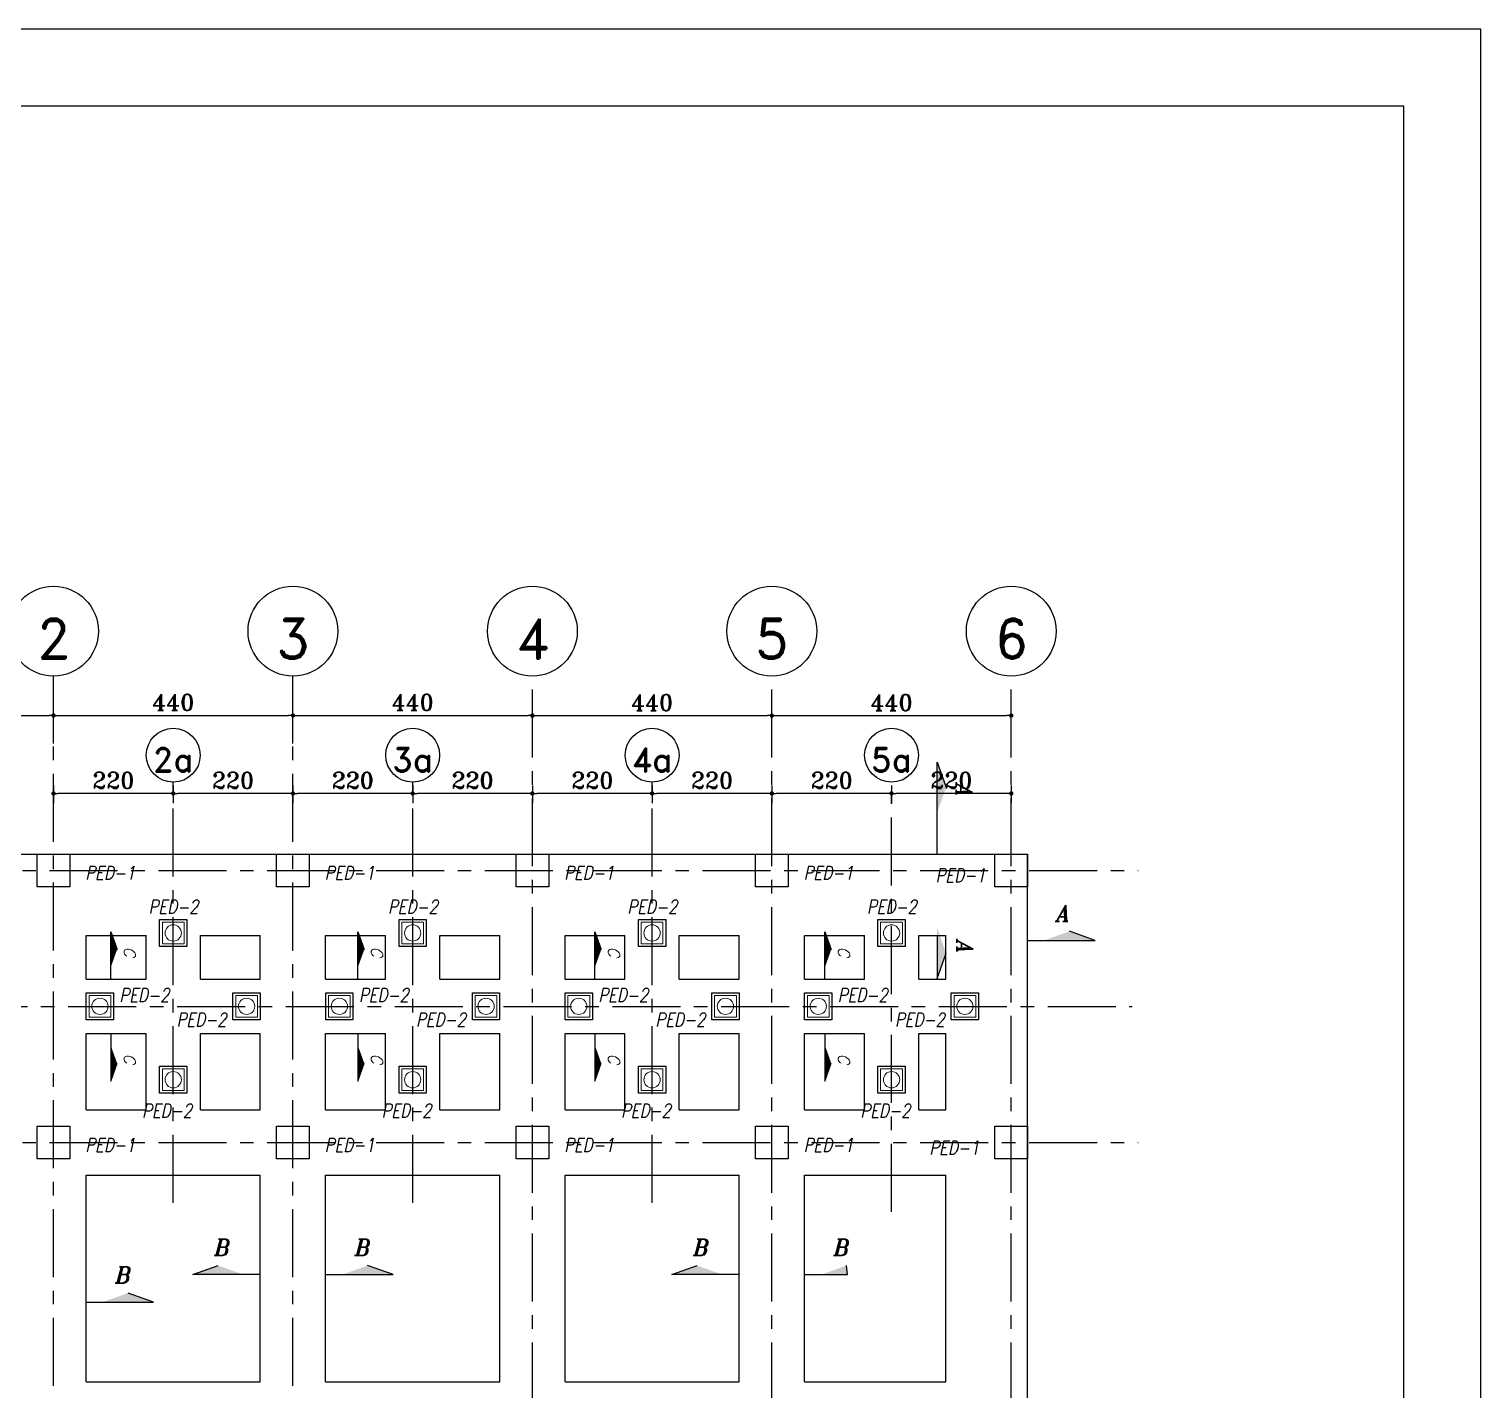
# Model space of a CAD drawing. Header units: inches. Extents: x 460503 to 460688, y 47570 to 48852.
# Drawn here: x 460563.46 to 460590.15, y 48755.2 to 48780.21 of the extents above; entities that cross this region are included whole.
import ezdxf
from ezdxf.enums import TextEntityAlignment as Align

# ---------------------------------------------------------------- set-up
doc = ezdxf.new("R2010")
doc.units = ezdxf.units.IN
doc.header["$MEASUREMENT"] = 0
for name, pattern in [('CENTER', [2, 1.25, -0.25, 0.25, -0.25]), ('DASHDOTX2', [2, 1, -0.5, 0, -0.5]), ('HIDDEN', [0.375, 0.25, -0.125])]:
    doc.linetypes.add(name, pattern=pattern)
doc.layers.add('0 - CIVIL', color=8, linetype='Continuous', lineweight=0)
for name, color, linetype in [('1', 1, 'Continuous'), ('3', 3, 'HIDDEN'), ('3G', 3, 'Continuous'), ('4C', 4, 'Continuous'), ('Ax', 1, 'DASHDOTX2'), ('AXE', 1, 'CENTER'), ('DIM', 8, 'Continuous'), ('lateral brace', 5, 'Continuous'), ('Layer4', 118, 'Continuous'), ('PY', 4, 'Continuous'), ('wall', 4, 'Continuous')]:
    doc.layers.add(name, color=color, linetype=linetype)
doc.styles.add('ITALICT', font='italict')
doc.styles.add('ROMAND', font='ROMAND.shx')
doc.styles.add('ROMANT', font='romant')
doc.dimstyles.new('1-100', dxfattribs={"dimtxt": 0.3, "dimasz": 0.08, "dimexe": 0.18, "dimexo": 0.0625, "dimgap": 0.09, "dimtad": 1, "dimdec": 0, "dimlfac": 100, "dimdsep": 46, "dimtxsty": 'ROMANT', "dimblk": 'DOT', "dimcen": 0.09, "dimclrd": 1, "dimclre": 1, "dimclrt": 3, "dimadec": 0, "dimazin": 0, "dimtfac": 1, "dimtdec": 0, "dimtix": 1, "dimtofl": 0, "dimtmove": 2, "dimatfit": 3, "dimldrblk": 'DOT', "dimfxl": 1, "dimtolj": 1, "dimarcsym": 0})

# ---------------------------------------------------------------- blocks, each defined once
blk = doc.blocks.new('DOT')
at = {"layer": 'DIM', "color": 0, "linetype": 'ByBlock'}
blk.add_line((-0.5, 0), (-1, 0), dxfattribs=at)
at = {"layer": 'DIM', "color": 0, "linetype": 'ByBlock', "const_width": 0.5}
blk.add_lwpolyline([(-0.25, 0, 1), (0.25, 0, 1)], format="xyb", close=True, dxfattribs=at)
blk = doc.blocks.new('*D18')
at = {"layer": 'Defpoints', "color": 0, "transparency": 16777216}
for p in [(460563.914, 48767.598), (460559.514, 48767.021), (460563.914, 48767.021)]:
    blk.add_point(p, dxfattribs=at)
at = {"layer": 'wall', "color": 1, "lineweight": -2, "transparency": 16777216}
for p, q in [((460559.514, 48767.084), (460559.514, 48767.778)), ((460563.914, 48767.084), (460563.914, 48767.778)), ((460559.594, 48767.598), (460563.834, 48767.598))]:
    blk.add_line(p, q, dxfattribs=at)
at = {"layer": 'wall', "color": 1, "lineweight": -2, "transparency": 16777216, "xscale": 0.08, "yscale": 0.08, "zscale": 0.08, "rotation": 180}
blk.add_blockref('DOT', (460559.514, 48767.598), dxfattribs=at)
at = {"layer": 'wall', "color": 1, "lineweight": -2, "transparency": 16777216, "xscale": 0.08, "yscale": 0.08, "zscale": 0.08}
blk.add_blockref('DOT', (460563.914, 48767.598), dxfattribs=at)
at = {"layer": 'wall', "color": 3, "transparency": 16777216, "insert": (460561.714, 48767.838), "char_height": 0.3, "attachment_point": 5, "style": 'ROMANT'}
blk.add_mtext('\\A1;440', dxfattribs=at)
blk = doc.blocks.new('_Dot')
at = {"layer": 'DIM', "color": 0, "lineweight": -2}
blk.add_line((-0.5, 0), (-1, 0), dxfattribs=at)
at = {"layer": 'DIM', "color": 0, "const_width": 0.5}
blk.add_lwpolyline([(-0.25, 0, 1), (0.25, 0, 1)], format="xyb", close=True, dxfattribs=at)
blk = doc.blocks.new('*D19')
at = {"layer": 'Defpoints', "color": 0, "transparency": 16777216}
for p in [(460568.314, 48767.598), (460563.914, 48767.021), (460568.314, 48767.021)]:
    blk.add_point(p, dxfattribs=at)
at = {"layer": 'wall', "color": 1, "lineweight": -2, "transparency": 16777216}
for p, q in [((460563.914, 48767.084), (460563.914, 48767.778)), ((460568.314, 48767.084), (460568.314, 48767.778)), ((460563.994, 48767.598), (460568.234, 48767.598))]:
    blk.add_line(p, q, dxfattribs=at)
at = {"layer": 'wall', "color": 1, "lineweight": -2, "transparency": 16777216, "xscale": 0.08, "yscale": 0.08, "zscale": 0.08, "rotation": 180}
blk.add_blockref('DOT', (460563.914, 48767.598), dxfattribs=at)
at = {"layer": 'wall', "color": 1, "lineweight": -2, "transparency": 16777216, "xscale": 0.08, "yscale": 0.08, "zscale": 0.08}
blk.add_blockref('DOT', (460568.314, 48767.598), dxfattribs=at)
at = {"layer": 'wall', "color": 3, "transparency": 16777216, "insert": (460566.114, 48767.838), "char_height": 0.3, "attachment_point": 5, "style": 'ROMANT'}
blk.add_mtext('\\A1;440', dxfattribs=at)
blk = doc.blocks.new('*D20')
at = {"layer": 'Defpoints', "color": 0, "transparency": 16777216}
for p in [(460572.714, 48767.598), (460568.314, 48767.021), (460572.714, 48767.021)]:
    blk.add_point(p, dxfattribs=at)
at = {"layer": 'wall', "color": 1, "lineweight": -2, "transparency": 16777216}
for p, q in [((460568.314, 48767.084), (460568.314, 48767.778)), ((460572.714, 48767.084), (460572.714, 48767.778)), ((460568.394, 48767.598), (460572.634, 48767.598))]:
    blk.add_line(p, q, dxfattribs=at)
at = {"layer": 'wall', "color": 1, "lineweight": -2, "transparency": 16777216, "xscale": 0.08, "yscale": 0.08, "zscale": 0.08, "rotation": 180}
blk.add_blockref('DOT', (460568.314, 48767.598), dxfattribs=at)
at = {"layer": 'wall', "color": 1, "lineweight": -2, "transparency": 16777216, "xscale": 0.08, "yscale": 0.08, "zscale": 0.08}
blk.add_blockref('DOT', (460572.714, 48767.598), dxfattribs=at)
at = {"layer": 'wall', "color": 3, "transparency": 16777216, "insert": (460570.514, 48767.838), "char_height": 0.3, "attachment_point": 5, "style": 'ROMANT'}
blk.add_mtext('\\A1;440', dxfattribs=at)
blk = doc.blocks.new('*D21')
at = {"layer": 'Defpoints', "color": 0, "transparency": 16777216}
for p in [(460577.114, 48767.596), (460572.714, 48767.021), (460577.114, 48767.021)]:
    blk.add_point(p, dxfattribs=at)
at = {"layer": 'wall', "color": 1, "lineweight": -2, "transparency": 16777216}
for p, q in [((460572.714, 48767.084), (460572.714, 48767.776)), ((460577.114, 48767.084), (460577.114, 48767.776)), ((460572.794, 48767.596), (460577.034, 48767.596))]:
    blk.add_line(p, q, dxfattribs=at)
at = {"layer": 'wall', "color": 1, "lineweight": -2, "transparency": 16777216, "xscale": 0.08, "yscale": 0.08, "zscale": 0.08, "rotation": 180}
blk.add_blockref('DOT', (460572.714, 48767.596), dxfattribs=at)
at = {"layer": 'wall', "color": 1, "lineweight": -2, "transparency": 16777216, "xscale": 0.08, "yscale": 0.08, "zscale": 0.08}
blk.add_blockref('DOT', (460577.114, 48767.596), dxfattribs=at)
at = {"layer": 'wall', "color": 3, "transparency": 16777216, "insert": (460574.914, 48767.836), "char_height": 0.3, "attachment_point": 5, "style": 'ROMANT'}
blk.add_mtext('\\A1;440', dxfattribs=at)
blk = doc.blocks.new('*D17')
at = {"layer": 'Defpoints', "color": 0, "transparency": 16777216}
for p in [(460581.514, 48767.596), (460577.114, 48767.021), (460581.514, 48767.021)]:
    blk.add_point(p, dxfattribs=at)
at = {"layer": 'wall', "color": 1, "lineweight": -2, "transparency": 16777216}
for p, q in [((460577.114, 48767.084), (460577.114, 48767.776)), ((460581.514, 48767.084), (460581.514, 48767.776)), ((460577.194, 48767.596), (460581.434, 48767.596))]:
    blk.add_line(p, q, dxfattribs=at)
at = {"layer": 'wall', "color": 1, "lineweight": -2, "transparency": 16777216, "xscale": 0.08, "yscale": 0.08, "zscale": 0.08, "rotation": 180}
blk.add_blockref('DOT', (460577.114, 48767.596), dxfattribs=at)
at = {"layer": 'wall', "color": 1, "lineweight": -2, "transparency": 16777216, "xscale": 0.08, "yscale": 0.08, "zscale": 0.08}
blk.add_blockref('DOT', (460581.514, 48767.596), dxfattribs=at)
at = {"layer": 'wall', "color": 3, "transparency": 16777216, "insert": (460579.314, 48767.836), "char_height": 0.3, "attachment_point": 5, "style": 'ROMANT'}
blk.add_mtext('\\A1;440', dxfattribs=at)
blk = doc.blocks.new('*U22')
at = {"layer": '0 - CIVIL'}
blk.add_lwpolyline([(-0.2, 0.2), (0.2, 0.2), (0.2, -0.2), (-0.2, -0.2)], close=True, dxfattribs=at)
blk.add_circle((0, 0), 0.15, dxfattribs=at)
blk = doc.blocks.new('*U23')
at = {"layer": '3G', "color": 0, "linetype": 'ByBlock', "lineweight": -2}
for p, rotation in [((3105.673, 439.516), 270.0000000000001), ((3107.021, 438.168), 180), ((3105.673, 436.82), 90.00000000000001)]:
    blk.add_blockref('*U22', p, dxfattribs=dict(at, rotation=rotation))
blk.add_blockref('*U22', (3104.326, 438.168), dxfattribs=at)
blk = doc.blocks.new('*U24')
at = {"layer": '0 - CIVIL'}
blk.add_lwpolyline([(-0.2, 0.2), (0.2, 0.2), (0.2, -0.2), (-0.2, -0.2)], close=True, dxfattribs=at)
blk.add_circle((0, 0), 0.15, dxfattribs=at)
blk = doc.blocks.new('*U25')
at = {"layer": '3G', "color": 0, "linetype": 'ByBlock', "lineweight": -2}
for p, rotation in [((3105.673, 439.516), 270.0000000000001), ((3107.021, 438.168), 180), ((3105.673, 436.82), 90.00000000000001)]:
    blk.add_blockref('*U24', p, dxfattribs=dict(at, rotation=rotation))
blk.add_blockref('*U24', (3104.326, 438.168), dxfattribs=at)
blk = doc.blocks.new('*U26')
at = {"layer": '0 - CIVIL'}
blk.add_lwpolyline([(-0.2, 0.2), (0.2, 0.2), (0.2, -0.2), (-0.2, -0.2)], close=True, dxfattribs=at)
blk.add_circle((0, 0), 0.15, dxfattribs=at)
blk = doc.blocks.new('*U27')
at = {"layer": '3G', "color": 0, "linetype": 'ByBlock', "lineweight": -2}
for p, rotation in [((3105.673, 439.516), 270.0000000000001), ((3107.021, 438.168), 180), ((3105.673, 436.82), 90.00000000000001)]:
    blk.add_blockref('*U26', p, dxfattribs=dict(at, rotation=rotation))
blk.add_blockref('*U26', (3104.326, 438.168), dxfattribs=at)
blk = doc.blocks.new('*U28')
at = {"layer": '0 - CIVIL'}
blk.add_lwpolyline([(-0.2, 0.2), (0.2, 0.2), (0.2, -0.2), (-0.2, -0.2)], close=True, dxfattribs=at)
blk.add_circle((0, 0), 0.15, dxfattribs=at)
blk = doc.blocks.new('*U29')
at = {"layer": '3G', "color": 0, "linetype": 'ByBlock', "lineweight": -2}
for p, rotation in [((3105.673, 439.516), 270.0000000000001), ((3107.021, 438.168), 180), ((3105.673, 436.82), 90.00000000000001)]:
    blk.add_blockref('*U28', p, dxfattribs=dict(at, rotation=rotation))
blk.add_blockref('*U28', (3104.326, 438.168), dxfattribs=at)
blk = doc.blocks.new('*D721')
at = {"layer": 'Defpoints', "color": 0, "transparency": 16777216}
for p in [(460563.914, 48766.372), (460563.914, 48766.165), (460566.114, 48766.372)]:
    blk.add_point(p, dxfattribs=at)
at = {"layer": 'wall', "color": 1, "lineweight": -2, "transparency": 16777216}
for p, q in [((460563.914, 48766.31), (460563.914, 48765.985)), ((460566.034, 48766.165), (460563.994, 48766.165)), ((460566.114, 48766.31), (460566.114, 48765.985))]:
    blk.add_line(p, q, dxfattribs=at)
at = {"layer": 'wall', "color": 1, "lineweight": -2, "transparency": 16777216, "xscale": 0.08, "yscale": 0.08, "zscale": 0.08, "rotation": 180}
blk.add_blockref('DOT', (460563.914, 48766.165), dxfattribs=at)
at = {"layer": 'wall', "color": 1, "lineweight": -2, "transparency": 16777216, "xscale": 0.08, "yscale": 0.08, "zscale": 0.08}
blk.add_blockref('DOT', (460566.114, 48766.165), dxfattribs=at)
at = {"layer": 'wall', "color": 3, "transparency": 16777216, "insert": (460565.014, 48766.405), "char_height": 0.3, "attachment_point": 5, "style": 'ROMANT'}
blk.add_mtext('\\A1;220', dxfattribs=at)
blk = doc.blocks.new('*D714')
at = {"layer": 'Defpoints', "color": 0, "transparency": 16777216}
for p in [(460566.114, 48766.372), (460566.114, 48766.165), (460568.314, 48766.372)]:
    blk.add_point(p, dxfattribs=at)
at = {"layer": 'wall', "color": 1, "lineweight": -2, "transparency": 16777216}
for p, q in [((460566.114, 48766.31), (460566.114, 48765.985)), ((460568.234, 48766.165), (460566.194, 48766.165)), ((460568.314, 48766.31), (460568.314, 48765.985))]:
    blk.add_line(p, q, dxfattribs=at)
at = {"layer": 'wall', "color": 1, "lineweight": -2, "transparency": 16777216, "xscale": 0.08, "yscale": 0.08, "zscale": 0.08, "rotation": 180}
blk.add_blockref('DOT', (460566.114, 48766.165), dxfattribs=at)
at = {"layer": 'wall', "color": 1, "lineweight": -2, "transparency": 16777216, "xscale": 0.08, "yscale": 0.08, "zscale": 0.08}
blk.add_blockref('DOT', (460568.314, 48766.165), dxfattribs=at)
at = {"layer": 'wall', "color": 3, "transparency": 16777216, "insert": (460567.214, 48766.405), "char_height": 0.3, "attachment_point": 5, "style": 'ROMANT'}
blk.add_mtext('\\A1;220', dxfattribs=at)
blk = doc.blocks.new('*D715')
at = {"layer": 'Defpoints', "color": 0, "transparency": 16777216}
for p in [(460568.314, 48766.372), (460568.314, 48766.165), (460570.514, 48766.372)]:
    blk.add_point(p, dxfattribs=at)
at = {"layer": 'wall', "color": 1, "lineweight": -2, "transparency": 16777216}
for p, q in [((460568.314, 48766.31), (460568.314, 48765.985)), ((460570.434, 48766.165), (460568.394, 48766.165)), ((460570.514, 48766.31), (460570.514, 48765.985))]:
    blk.add_line(p, q, dxfattribs=at)
at = {"layer": 'wall', "color": 1, "lineweight": -2, "transparency": 16777216, "xscale": 0.08, "yscale": 0.08, "zscale": 0.08, "rotation": 180}
blk.add_blockref('DOT', (460568.314, 48766.165), dxfattribs=at)
at = {"layer": 'wall', "color": 1, "lineweight": -2, "transparency": 16777216, "xscale": 0.08, "yscale": 0.08, "zscale": 0.08}
blk.add_blockref('DOT', (460570.514, 48766.165), dxfattribs=at)
at = {"layer": 'wall', "color": 3, "transparency": 16777216, "insert": (460569.414, 48766.405), "char_height": 0.3, "attachment_point": 5, "style": 'ROMANT'}
blk.add_mtext('\\A1;220', dxfattribs=at)
blk = doc.blocks.new('*D716')
at = {"layer": 'Defpoints', "color": 0, "transparency": 16777216}
for p in [(460570.514, 48766.372), (460570.514, 48766.165), (460572.714, 48766.372)]:
    blk.add_point(p, dxfattribs=at)
at = {"layer": 'wall', "color": 1, "lineweight": -2, "transparency": 16777216}
for p, q in [((460570.514, 48766.31), (460570.514, 48765.985)), ((460572.634, 48766.165), (460570.594, 48766.165)), ((460572.714, 48766.31), (460572.714, 48765.985))]:
    blk.add_line(p, q, dxfattribs=at)
at = {"layer": 'wall', "color": 1, "lineweight": -2, "transparency": 16777216, "xscale": 0.08, "yscale": 0.08, "zscale": 0.08, "rotation": 180}
blk.add_blockref('DOT', (460570.514, 48766.165), dxfattribs=at)
at = {"layer": 'wall', "color": 1, "lineweight": -2, "transparency": 16777216, "xscale": 0.08, "yscale": 0.08, "zscale": 0.08}
blk.add_blockref('DOT', (460572.714, 48766.165), dxfattribs=at)
at = {"layer": 'wall', "color": 3, "transparency": 16777216, "insert": (460571.614, 48766.405), "char_height": 0.3, "attachment_point": 5, "style": 'ROMANT'}
blk.add_mtext('\\A1;220', dxfattribs=at)
blk = doc.blocks.new('*D717')
at = {"layer": 'Defpoints', "color": 0, "transparency": 16777216}
for p in [(460572.714, 48766.372), (460572.714, 48766.165), (460574.914, 48766.372)]:
    blk.add_point(p, dxfattribs=at)
at = {"layer": 'wall', "color": 1, "lineweight": -2, "transparency": 16777216}
for p, q in [((460572.714, 48766.31), (460572.714, 48765.985)), ((460574.834, 48766.165), (460572.794, 48766.165)), ((460574.914, 48766.31), (460574.914, 48765.985))]:
    blk.add_line(p, q, dxfattribs=at)
at = {"layer": 'wall', "color": 1, "lineweight": -2, "transparency": 16777216, "xscale": 0.08, "yscale": 0.08, "zscale": 0.08, "rotation": 180}
blk.add_blockref('DOT', (460572.714, 48766.165), dxfattribs=at)
at = {"layer": 'wall', "color": 1, "lineweight": -2, "transparency": 16777216, "xscale": 0.08, "yscale": 0.08, "zscale": 0.08}
blk.add_blockref('DOT', (460574.914, 48766.165), dxfattribs=at)
at = {"layer": 'wall', "color": 3, "transparency": 16777216, "insert": (460573.814, 48766.405), "char_height": 0.3, "attachment_point": 5, "style": 'ROMANT'}
blk.add_mtext('\\A1;220', dxfattribs=at)
blk = doc.blocks.new('*D718')
at = {"layer": 'Defpoints', "color": 0, "transparency": 16777216}
for p in [(460574.914, 48766.372), (460574.914, 48766.165), (460577.114, 48766.372)]:
    blk.add_point(p, dxfattribs=at)
at = {"layer": 'wall', "color": 1, "lineweight": -2, "transparency": 16777216}
for p, q in [((460574.914, 48766.31), (460574.914, 48765.985)), ((460577.034, 48766.165), (460574.994, 48766.165)), ((460577.114, 48766.31), (460577.114, 48765.985))]:
    blk.add_line(p, q, dxfattribs=at)
at = {"layer": 'wall', "color": 1, "lineweight": -2, "transparency": 16777216, "xscale": 0.08, "yscale": 0.08, "zscale": 0.08, "rotation": 180}
blk.add_blockref('DOT', (460574.914, 48766.165), dxfattribs=at)
at = {"layer": 'wall', "color": 1, "lineweight": -2, "transparency": 16777216, "xscale": 0.08, "yscale": 0.08, "zscale": 0.08}
blk.add_blockref('DOT', (460577.114, 48766.165), dxfattribs=at)
at = {"layer": 'wall', "color": 3, "transparency": 16777216, "insert": (460576.014, 48766.405), "char_height": 0.3, "attachment_point": 5, "style": 'ROMANT'}
blk.add_mtext('\\A1;220', dxfattribs=at)
blk = doc.blocks.new('*D719')
at = {"layer": 'Defpoints', "color": 0, "transparency": 16777216}
for p in [(460577.114, 48766.372), (460577.114, 48766.165), (460579.314, 48766.372)]:
    blk.add_point(p, dxfattribs=at)
at = {"layer": 'wall', "color": 1, "lineweight": -2, "transparency": 16777216}
for p, q in [((460577.114, 48766.31), (460577.114, 48765.985)), ((460579.234, 48766.165), (460577.194, 48766.165)), ((460579.314, 48766.31), (460579.314, 48765.985))]:
    blk.add_line(p, q, dxfattribs=at)
at = {"layer": 'wall', "color": 1, "lineweight": -2, "transparency": 16777216, "xscale": 0.08, "yscale": 0.08, "zscale": 0.08, "rotation": 180}
blk.add_blockref('DOT', (460577.114, 48766.165), dxfattribs=at)
at = {"layer": 'wall', "color": 1, "lineweight": -2, "transparency": 16777216, "xscale": 0.08, "yscale": 0.08, "zscale": 0.08}
blk.add_blockref('DOT', (460579.314, 48766.165), dxfattribs=at)
at = {"layer": 'wall', "color": 3, "transparency": 16777216, "insert": (460578.214, 48766.405), "char_height": 0.3, "attachment_point": 5, "style": 'ROMANT'}
blk.add_mtext('\\A1;220', dxfattribs=at)
blk = doc.blocks.new('*D720')
at = {"layer": 'Defpoints', "color": 0, "transparency": 16777216}
for p in [(460579.314, 48766.372), (460579.314, 48766.165), (460581.514, 48766.372)]:
    blk.add_point(p, dxfattribs=at)
at = {"layer": 'wall', "color": 1, "lineweight": -2, "transparency": 16777216}
for p, q in [((460579.314, 48766.31), (460579.314, 48765.985)), ((460581.434, 48766.165), (460579.394, 48766.165)), ((460581.514, 48766.31), (460581.514, 48765.985))]:
    blk.add_line(p, q, dxfattribs=at)
at = {"layer": 'wall', "color": 1, "lineweight": -2, "transparency": 16777216, "xscale": 0.08, "yscale": 0.08, "zscale": 0.08, "rotation": 180}
blk.add_blockref('DOT', (460579.314, 48766.165), dxfattribs=at)
at = {"layer": 'wall', "color": 1, "lineweight": -2, "transparency": 16777216, "xscale": 0.08, "yscale": 0.08, "zscale": 0.08}
blk.add_blockref('DOT', (460581.514, 48766.165), dxfattribs=at)
at = {"layer": 'wall', "color": 3, "transparency": 16777216, "insert": (460580.414, 48766.405), "char_height": 0.3, "attachment_point": 5, "style": 'ROMANT'}
blk.add_mtext('\\A1;220', dxfattribs=at)

msp = doc.modelspace()

# ---------------------------------------------------------------- linework, layer by layer
at = {"layer": '1'}
msp.add_lwpolyline([(460507.46120186, 48722.16611785), (460588.72955203, 48722.16611785), (460588.72955203, 48778.79911448), (460507.46120186, 48778.79911448)], close=True, dxfattribs=at)
at = {"layer": '3G'}
for p, q in [((460580.15074402, 48766.74074721), (460580.31665842, 48766.27451908)), ((460580.15074402, 48765.05185649), (460580.15074402, 48766.74074721)), ((460580.15074402, 48766.74074721), (460580.31665842, 48766.27451908)), ((460580.15074402, 48765.05185649), (460580.15074402, 48766.74074721)), ((460563.61427036, 48765.05185649), (460564.21427036, 48765.05185649)), ((460563.61427036, 48764.45185649), (460563.61427036, 48765.05185649)), ((460564.21427036, 48765.05185649), (460564.21427036, 48764.45185649)), ((460568.01427034, 48765.05185649), (460568.61427034, 48765.05185649)), ((460568.01427034, 48764.45185649), (460568.01427034, 48765.05185649)), ((460568.61427034, 48765.05185649), (460568.61427034, 48764.45185649)), ((460572.41427036, 48765.05185649), (460573.01427036, 48765.05185649)), ((460572.41427036, 48764.45185649), (460572.41427036, 48765.05185649)), ((460573.01427036, 48765.05185649), (460573.01427036, 48764.45185649)), ((460576.81427035, 48765.05185649), (460577.41427035, 48765.05185649)), ((460576.81427035, 48764.45185649), (460576.81427035, 48765.05185649)), ((460577.41427035, 48765.05185649), (460577.41427035, 48764.45185649)), ((460581.21427036, 48764.45185649), (460581.21427035, 48765.05185649)), ((460581.21427036, 48765.05185649), (460581.81427035, 48765.05185649)), ((460581.81427035, 48765.05185649), (460581.81427035, 48764.45185649)), ((460564.21427036, 48764.45185649), (460563.61427036, 48764.45185649)), ((460568.61427034, 48764.45185649), (460568.01427034, 48764.45185649)), ((460573.01427036, 48764.45185649), (460572.41427036, 48764.45185649)), ((460577.41427035, 48764.45185649), (460576.81427035, 48764.45185649)), ((460581.81427035, 48764.45185649), (460581.21427036, 48764.45185649)), ((460565.86427034, 48763.85027501), (460566.36427034, 48763.85027501)), ((460565.86427034, 48763.35027501), (460565.86427034, 48763.85027501)), ((460566.36427034, 48763.85027501), (460566.36427034, 48763.35027501)), ((460570.26427035, 48763.85027501), (460570.76427035, 48763.85027501)), ((460570.26427035, 48763.35027501), (460570.26427035, 48763.85027501)), ((460570.76427035, 48763.85027501), (460570.76427035, 48763.35027501)), ((460574.66427035, 48763.85027501), (460575.16427035, 48763.85027501)), ((460574.66427035, 48763.35027501), (460574.66427035, 48763.85027501)), ((460575.16427035, 48763.85027501), (460575.16427035, 48763.35027501)), ((460579.06427035, 48763.85027501), (460579.56427035, 48763.85027501)), ((460579.06427035, 48763.35027501), (460579.06427035, 48763.85027501)), ((460579.56427035, 48763.85027501), (460579.56427035, 48763.35027501)), ((460564.96669586, 48763.62417495), (460565.08283594, 48763.29781526)), ((460564.96669586, 48762.75695144), (460564.96669586, 48763.62417495)), ((460564.96669586, 48763.62417495), (460565.08283594, 48763.29781526)), ((460564.96669586, 48762.75695144), (460564.96669586, 48763.62417495)), ((460569.50860545, 48763.62417495), (460569.62474553, 48763.29781526)), ((460569.50860545, 48762.75695144), (460569.50860545, 48763.62417495)), ((460569.50860545, 48763.62417495), (460569.62474553, 48763.29781526)), ((460569.50860545, 48762.75695144), (460569.50860545, 48763.62417495)), ((460573.86377251, 48763.62417495), (460573.97991259, 48763.29781526)), ((460573.86377251, 48762.75695144), (460573.86377251, 48763.62417495)), ((460573.86377251, 48763.62417495), (460573.97991259, 48763.29781526)), ((460573.86377251, 48762.75695144), (460573.86377251, 48763.62417495)), ((460578.09079016, 48763.62417495), (460578.20693024, 48763.29781526)), ((460578.09079016, 48762.75695144), (460578.09079016, 48763.62417495)), ((460578.09079016, 48763.62417495), (460578.20693024, 48763.29781526)), ((460578.09079016, 48762.75695144), (460578.09079016, 48763.62417495)), ((460580.15074402, 48763.55185649), (460580.15074402, 48762.76296576)), ((460580.15074402, 48763.55185649), (460580.15074402, 48762.76296576)), ((460581.81427035, 48763.46537168), (460583.05316108, 48763.46537168)), ((460581.81427035, 48763.46537168), (460583.05316108, 48763.46537168)), ((460583.05316108, 48763.46537168), (460582.58693295, 48763.63128608)), ((460583.05316108, 48763.46537168), (460582.58693295, 48763.63128608)), ((460566.36427034, 48763.35027501), (460565.86427034, 48763.35027501)), ((460570.76427035, 48763.35027501), (460570.26427035, 48763.35027501)), ((460575.16427035, 48763.35027501), (460574.66427035, 48763.35027501)), ((460579.56427035, 48763.35027501), (460579.06427035, 48763.35027501)), ((460580.15074402, 48762.76296576), (460580.31665842, 48763.22919389)), ((460580.15074402, 48762.76296576), (460580.31665842, 48763.22919389)), ((460564.51669586, 48762.50270052), (460565.01669586, 48762.50270052)), ((460564.51669586, 48762.00270052), (460564.51669586, 48762.50270052)), ((460565.01669586, 48762.50270052), (460565.01669586, 48762.00270052)), ((460567.21184483, 48762.50270052), (460567.71184483, 48762.50270052)), ((460567.21184483, 48762.00270052), (460567.21184483, 48762.50270052)), ((460567.71184483, 48762.50270052), (460567.71184483, 48762.00270052)), ((460568.91669587, 48762.50270052), (460569.41669587, 48762.50270052)), ((460568.91669587, 48762.00270052), (460568.91669587, 48762.50270052)), ((460569.41669587, 48762.50270052), (460569.41669587, 48762.00270052)), ((460571.61184484, 48762.50270052), (460572.11184484, 48762.50270052)), ((460571.61184484, 48762.00270052), (460571.61184484, 48762.50270052)), ((460572.11184484, 48762.50270052), (460572.11184484, 48762.00270052)), ((460573.31669587, 48762.50270052), (460573.81669587, 48762.50270052)), ((460573.31669587, 48762.00270052), (460573.31669587, 48762.50270052)), ((460573.81669587, 48762.50270052), (460573.81669587, 48762.00270052)), ((460576.01184484, 48762.50270052), (460576.51184484, 48762.50270052)), ((460576.01184484, 48762.00270052), (460576.01184484, 48762.50270052)), ((460576.51184484, 48762.50270052), (460576.51184484, 48762.00270052)), ((460577.71669587, 48762.50270052), (460578.21669587, 48762.50270052)), ((460577.71669587, 48762.00270052), (460577.71669587, 48762.50270052)), ((460578.21669587, 48762.50270052), (460578.21669587, 48762.00270052)), ((460580.41184484, 48762.50270052), (460580.91184484, 48762.50270052)), ((460580.41184484, 48762.00270052), (460580.41184484, 48762.50270052)), ((460580.91184484, 48762.50270052), (460580.91184484, 48762.00270052)), ((460565.01669586, 48762.00270052), (460564.51669586, 48762.00270052)), ((460567.71184483, 48762.00270052), (460567.21184483, 48762.00270052)), ((460569.41669587, 48762.00270052), (460568.91669587, 48762.00270052)), ((460572.11184484, 48762.00270052), (460571.61184484, 48762.00270052)), ((460573.81669587, 48762.00270052), (460573.31669587, 48762.00270052)), ((460576.51184484, 48762.00270052), (460576.01184484, 48762.00270052)), ((460578.21669587, 48762.00270052), (460577.71669587, 48762.00270052)), ((460580.91184484, 48762.00270052), (460580.41184484, 48762.00270052)), ((460564.96669586, 48761.74676153), (460564.96669586, 48760.87953803)), ((460564.96669586, 48761.74676153), (460564.96669586, 48760.87953803)), ((460569.50860545, 48761.74676153), (460569.50860545, 48760.87953803)), ((460569.50860545, 48761.74676153), (460569.50860545, 48760.87953803)), ((460573.86377251, 48761.74676153), (460573.86377251, 48760.87953803)), ((460573.86377251, 48761.74676153), (460573.86377251, 48760.87953803)), ((460578.09079016, 48761.74676153), (460578.09079016, 48760.87953803)), ((460578.09079016, 48761.74676153), (460578.09079016, 48760.87953803)), ((460564.96669586, 48760.87953803), (460565.08283594, 48761.20589771)), ((460564.96669586, 48760.87953803), (460565.08283594, 48761.20589771)), ((460565.86427034, 48761.15512604), (460566.36427034, 48761.15512604)), ((460565.86427034, 48760.65512604), (460565.86427034, 48761.15512604)), ((460566.36427034, 48761.15512604), (460566.36427034, 48760.65512604)), ((460569.50860545, 48760.87953803), (460569.62474553, 48761.20589771)), ((460569.50860545, 48760.87953803), (460569.62474553, 48761.20589771)), ((460570.26427035, 48761.15512604), (460570.76427035, 48761.15512604)), ((460570.26427035, 48760.65512604), (460570.26427035, 48761.15512604)), ((460570.76427035, 48761.15512604), (460570.76427035, 48760.65512604)), ((460573.86377251, 48760.87953803), (460573.97991259, 48761.20589771)), ((460573.86377251, 48760.87953803), (460573.97991259, 48761.20589771)), ((460574.66427035, 48761.15512604), (460575.16427035, 48761.15512604)), ((460574.66427035, 48760.65512604), (460574.66427035, 48761.15512604)), ((460575.16427035, 48761.15512604), (460575.16427035, 48760.65512604)), ((460578.09079016, 48760.87953803), (460578.20693024, 48761.20589771)), ((460578.09079016, 48760.87953803), (460578.20693024, 48761.20589771)), ((460579.06427035, 48761.15512604), (460579.56427035, 48761.15512604)), ((460579.06427035, 48760.65512604), (460579.06427035, 48761.15512604)), ((460579.56427035, 48761.15512604), (460579.56427035, 48760.65512604)), ((460566.36427034, 48760.65512604), (460565.86427034, 48760.65512604)), ((460570.76427035, 48760.65512604), (460570.26427035, 48760.65512604)), ((460575.16427035, 48760.65512604), (460574.66427035, 48760.65512604)), ((460579.56427035, 48760.65512604), (460579.06427035, 48760.65512604)), ((460563.61427036, 48760.05185649), (460564.21427036, 48760.05185649)), ((460563.61427036, 48759.45185649), (460563.61427036, 48760.05185649)), ((460564.21427036, 48760.05185649), (460564.21427036, 48759.45185649)), ((460568.01427034, 48760.05185649), (460568.61427034, 48760.05185649)), ((460568.01427034, 48759.45185649), (460568.01427034, 48760.05185649)), ((460568.61427034, 48760.05185649), (460568.61427034, 48759.45185649)), ((460572.41427036, 48760.05185649), (460573.01427036, 48760.05185649)), ((460572.41427036, 48759.45185649), (460572.41427036, 48760.05185649)), ((460573.01427036, 48760.05185649), (460573.01427036, 48759.45185649)), ((460576.81427035, 48760.05185649), (460577.41427035, 48760.05185649)), ((460576.81427035, 48759.45185649), (460576.81427035, 48760.05185649)), ((460577.41427035, 48760.05185649), (460577.41427035, 48759.45185649)), ((460581.21427036, 48759.45185649), (460581.21427035, 48760.05185649)), ((460581.21427036, 48760.05185649), (460581.81427035, 48760.05185649)), ((460581.81427035, 48760.05185649), (460581.81427035, 48759.45185649)), ((460564.21427036, 48759.45185649), (460563.61427036, 48759.45185649)), ((460568.61427034, 48759.45185649), (460568.01427034, 48759.45185649)), ((460573.01427036, 48759.45185649), (460572.41427036, 48759.45185649)), ((460577.41427035, 48759.45185649), (460576.81427035, 48759.45185649)), ((460581.81427035, 48759.45185649), (460581.21427036, 48759.45185649)), ((460566.47537962, 48757.32128099), (460566.94160775, 48757.48719539)), ((460566.47537962, 48757.32128099), (460566.94160775, 48757.48719539)), ((460567.71427034, 48757.32128099), (460566.47537962, 48757.32128099)), ((460567.71427034, 48757.32128099), (460566.47537962, 48757.32128099)), ((460568.91427034, 48757.32128099), (460570.15316107, 48757.32128099)), ((460568.91427034, 48757.32128099), (460570.15316107, 48757.32128099)), ((460570.15316107, 48757.32128099), (460569.68693294, 48757.48719539)), ((460570.15316107, 48757.32128099), (460569.68693294, 48757.48719539)), ((460575.27537963, 48757.32128099), (460575.74160776, 48757.48719539)), ((460575.27537963, 48757.32128099), (460575.74160776, 48757.48719539)), ((460576.51427035, 48757.32128099), (460575.27537963, 48757.32128099)), ((460576.51427035, 48757.32128099), (460575.27537963, 48757.32128099)), ((460577.71427035, 48757.32128099), (460578.50316108, 48757.32128099)), ((460577.71427035, 48757.32128099), (460578.50316108, 48757.32128099)), ((460578.50316108, 48757.32128099), (460578.48693295, 48757.48719539)), ((460578.50316108, 48757.32128099), (460578.48693295, 48757.48719539)), ((460564.51427035, 48756.81738205), (460565.75316108, 48756.81738205)), ((460564.51427035, 48756.81738205), (460565.75316108, 48756.81738205)), ((460565.75316108, 48756.81738205), (460565.28693295, 48756.98329645)), ((460565.75316108, 48756.81738205), (460565.28693295, 48756.98329645))]:
    msp.add_line(p, q, dxfattribs=at)
for points in [[(460580.15074402, 48766.74074721), (460580.31665842, 48766.27451908), (460580.15074402, 48766.27451908)], [(460580.15074402, 48766.74074721), (460580.31665842, 48766.27451908), (460580.15074402, 48766.27451908)], [(460580.15074402, 48765.80829096), (460580.31665842, 48766.27451908), (460580.15074402, 48766.27451908)], [(460580.15074402, 48765.80829096), (460580.31665842, 48766.27451908), (460580.15074402, 48766.27451908)], [(460564.96669586, 48763.62417495), (460565.08283594, 48763.29781526), (460564.96669586, 48763.29781526)], [(460564.96669586, 48763.62417495), (460565.08283594, 48763.29781526), (460564.96669586, 48763.29781526)], [(460569.50860545, 48763.62417495), (460569.62474553, 48763.29781526), (460569.50860545, 48763.29781526)], [(460569.50860545, 48763.62417495), (460569.62474553, 48763.29781526), (460569.50860545, 48763.29781526)], [(460573.86377251, 48763.62417495), (460573.97991259, 48763.29781526), (460573.86377251, 48763.29781526)], [(460573.86377251, 48763.62417495), (460573.97991259, 48763.29781526), (460573.86377251, 48763.29781526)], [(460578.09079016, 48763.62417495), (460578.20693024, 48763.29781526), (460578.09079016, 48763.29781526)], [(460578.09079016, 48763.62417495), (460578.20693024, 48763.29781526), (460578.09079016, 48763.29781526)], [(460580.15074402, 48763.69542202), (460580.31665842, 48763.22919389), (460580.15074402, 48763.22919389)], [(460580.15074402, 48763.69542202), (460580.31665842, 48763.22919389), (460580.15074402, 48763.22919389)], [(460582.12070483, 48763.46537168), (460582.58693295, 48763.63128608), (460582.58693295, 48763.46537168)], [(460582.12070483, 48763.46537168), (460582.58693295, 48763.63128608), (460582.58693295, 48763.46537168)], [(460583.05316108, 48763.46537168), (460582.58693295, 48763.63128608), (460582.58693295, 48763.46537168)], [(460583.05316108, 48763.46537168), (460582.58693295, 48763.63128608), (460582.58693295, 48763.46537168)], [(460564.96669586, 48762.97145557), (460565.08283594, 48763.29781526), (460564.96669586, 48763.29781526)], [(460564.96669586, 48762.97145557), (460565.08283594, 48763.29781526), (460564.96669586, 48763.29781526)], [(460569.50860545, 48762.97145557), (460569.62474553, 48763.29781526), (460569.50860545, 48763.29781526)], [(460569.50860545, 48762.97145557), (460569.62474553, 48763.29781526), (460569.50860545, 48763.29781526)], [(460573.86377251, 48762.97145557), (460573.97991259, 48763.29781526), (460573.86377251, 48763.29781526)], [(460573.86377251, 48762.97145557), (460573.97991259, 48763.29781526), (460573.86377251, 48763.29781526)], [(460578.09079016, 48762.97145557), (460578.20693024, 48763.29781526), (460578.09079016, 48763.29781526)], [(460578.09079016, 48762.97145557), (460578.20693024, 48763.29781526), (460578.09079016, 48763.29781526)], [(460580.15074402, 48762.76296576), (460580.31665842, 48763.22919389), (460580.15074402, 48763.22919389)], [(460580.15074402, 48762.76296576), (460580.31665842, 48763.22919389), (460580.15074402, 48763.22919389)], [(460564.96669586, 48761.5322574), (460565.08283594, 48761.20589771), (460564.96669586, 48761.20589771)], [(460564.96669586, 48761.5322574), (460565.08283594, 48761.20589771), (460564.96669586, 48761.20589771)], [(460569.50860545, 48761.5322574), (460569.62474553, 48761.20589771), (460569.50860545, 48761.20589771)], [(460569.50860545, 48761.5322574), (460569.62474553, 48761.20589771), (460569.50860545, 48761.20589771)], [(460573.86377251, 48761.5322574), (460573.97991259, 48761.20589771), (460573.86377251, 48761.20589771)], [(460573.86377251, 48761.5322574), (460573.97991259, 48761.20589771), (460573.86377251, 48761.20589771)], [(460578.09079016, 48761.5322574), (460578.20693024, 48761.20589771), (460578.09079016, 48761.20589771)], [(460578.09079016, 48761.5322574), (460578.20693024, 48761.20589771), (460578.09079016, 48761.20589771)], [(460564.96669586, 48760.87953803), (460565.08283594, 48761.20589771), (460564.96669586, 48761.20589771)], [(460564.96669586, 48760.87953803), (460565.08283594, 48761.20589771), (460564.96669586, 48761.20589771)], [(460569.50860545, 48760.87953803), (460569.62474553, 48761.20589771), (460569.50860545, 48761.20589771)], [(460569.50860545, 48760.87953803), (460569.62474553, 48761.20589771), (460569.50860545, 48761.20589771)], [(460573.86377251, 48760.87953803), (460573.97991259, 48761.20589771), (460573.86377251, 48761.20589771)], [(460573.86377251, 48760.87953803), (460573.97991259, 48761.20589771), (460573.86377251, 48761.20589771)], [(460578.09079016, 48760.87953803), (460578.20693024, 48761.20589771), (460578.09079016, 48761.20589771)], [(460578.09079016, 48760.87953803), (460578.20693024, 48761.20589771), (460578.09079016, 48761.20589771)], [(460566.47537962, 48757.32128099), (460566.94160775, 48757.48719539), (460566.94160775, 48757.32128099)], [(460566.47537962, 48757.32128099), (460566.94160775, 48757.48719539), (460566.94160775, 48757.32128099)], [(460567.40783587, 48757.32128099), (460566.94160775, 48757.48719539), (460566.94160775, 48757.32128099)], [(460567.40783587, 48757.32128099), (460566.94160775, 48757.48719539), (460566.94160775, 48757.32128099)], [(460569.22070482, 48757.32128099), (460569.68693294, 48757.48719539), (460569.68693294, 48757.32128099)], [(460569.22070482, 48757.32128099), (460569.68693294, 48757.48719539), (460569.68693294, 48757.32128099)], [(460570.15316107, 48757.32128099), (460569.68693294, 48757.48719539), (460569.68693294, 48757.32128099)], [(460570.15316107, 48757.32128099), (460569.68693294, 48757.48719539), (460569.68693294, 48757.32128099)], [(460575.27537963, 48757.32128099), (460575.74160776, 48757.48719539), (460575.74160776, 48757.32128099)], [(460575.27537963, 48757.32128099), (460575.74160776, 48757.48719539), (460575.74160776, 48757.32128099)], [(460576.20783588, 48757.32128099), (460575.74160776, 48757.48719539), (460575.74160776, 48757.32128099)], [(460576.20783588, 48757.32128099), (460575.74160776, 48757.48719539), (460575.74160776, 48757.32128099)], [(460578.02070483, 48757.32128099), (460578.48693295, 48757.48719539), (460578.48693295, 48757.32128099)], [(460578.02070483, 48757.32128099), (460578.48693295, 48757.48719539), (460578.48693295, 48757.32128099)], [(460578.50316108, 48757.32128099), (460578.48693295, 48757.48719539), (460578.48693295, 48757.32128099)], [(460578.50316108, 48757.32128099), (460578.48693295, 48757.48719539), (460578.48693295, 48757.32128099)], [(460564.82070483, 48756.81738205), (460565.28693295, 48756.98329645), (460565.28693295, 48756.81738205)], [(460564.82070483, 48756.81738205), (460565.28693295, 48756.98329645), (460565.28693295, 48756.81738205)], [(460565.75316108, 48756.81738205), (460565.28693295, 48756.98329645), (460565.28693295, 48756.81738205)], [(460565.75316108, 48756.81738205), (460565.28693295, 48756.98329645), (460565.28693295, 48756.81738205)]]:
    msp.add_solid(points, dxfattribs=at)
at = {"layer": 'Ax', "linetype": 'Continuous', "ltscale": 0.5}
for centre, radius in [((460563.91421289, 48769.14842319), 0.825), ((460568.31421288, 48769.14812114), 0.825), ((460572.71421289, 48769.14842319), 0.825), ((460577.11421289, 48769.14842319), 0.825), ((460581.51421289, 48769.14842319), 0.825), ((460566.11423588, 48766.86843642), 0.495), ((460570.51423589, 48766.86843642), 0.495), ((460574.91423589, 48766.86843642), 0.495), ((460579.31423589, 48766.86843642), 0.495)]:
    msp.add_circle(centre, radius, dxfattribs=at)
at = {"layer": 'AXE'}
for p, q in [((460563.91427036, 48743.27606783), (460563.91427036, 48768.32157539)), ((460568.31427034, 48743.27576578), (460568.31427034, 48768.32127334)), ((460572.71427036, 48742.82606783), (460572.71427036, 48768.32157539)), ((460577.11427035, 48742.82606783), (460577.11427035, 48768.32157539)), ((460581.51427035, 48742.82606783), (460581.51427035, 48768.32157539)), ((460566.11427036, 48758.64041688), (460566.11427036, 48766.37232774)), ((460570.51427037, 48758.64041688), (460570.51427037, 48766.37232774)), ((460574.91427036, 48758.64041688), (460574.91427036, 48766.37232774)), ((460579.31427037, 48758.47633645), (460579.31427037, 48766.20824731)), ((460553.84177802, 48764.75185649), (460583.84530454, 48764.75185649)), ((460558.18352572, 48762.25185649), (460583.73853349, 48762.25185649)), ((460553.84174468, 48759.75185649), (460583.8452712, 48759.75185649))]:
    msp.add_line(p, q, dxfattribs=at)
at = {"layer": 'DIM'}
msp.add_lwpolyline([(460506.04537694, 48720.75029294), (460590.14537694, 48720.75029294), (460590.14537694, 48780.2149394), (460506.04537694, 48780.2149394)], close=True, dxfattribs=at)
at = {"layer": 'lateral brace'}
msp.add_lwpolyline([(460506.04537694, 48720.75029294), (460590.14537694, 48720.75029294), (460590.14537694, 48780.2149394), (460506.04537694, 48780.2149394)], close=True, dxfattribs=at)
at = {"layer": 'Layer4'}
msp.add_lwpolyline([(460590.14537694, 48780.2149394), (460506.04537694, 48780.2149394), (460506.04537694, 48720.75029294), (460590.14537694, 48720.75029294)], close=True, dxfattribs=at)
at = {"layer": 'PY'}
for p, q in [((460559.21427035, 48765.05185649), (460581.81427035, 48765.05185649)), ((460581.81427035, 48749.00185649), (460581.81427035, 48765.05185649)), ((460564.51427035, 48763.55185649), (460565.61427036, 48763.55185649)), ((460564.51427035, 48762.75185649), (460564.51427035, 48763.55185649)), ((460565.61427036, 48762.75185649), (460565.61427036, 48763.55185649)), ((460566.61427036, 48763.55185649), (460567.71427034, 48763.55185649)), ((460566.61427036, 48762.75185649), (460566.61427036, 48763.55185649)), ((460567.71427034, 48762.75185649), (460567.71427034, 48763.55185649)), ((460568.91427034, 48763.55185649), (460570.01427037, 48763.55185649)), ((460568.91427034, 48762.75185649), (460568.91427034, 48763.55185649)), ((460570.01427037, 48762.75185649), (460570.01427037, 48763.55185649)), ((460571.01427037, 48763.55185649), (460572.11427036, 48763.55185649)), ((460571.01427037, 48762.75185649), (460571.01427037, 48763.55185649)), ((460572.11427036, 48762.75185649), (460572.11427036, 48763.55185649)), ((460573.31427035, 48763.55185649), (460574.41427036, 48763.55185649)), ((460573.31427035, 48762.75185649), (460573.31427035, 48763.55185649)), ((460574.41427036, 48762.75185649), (460574.41427036, 48763.55185649)), ((460575.41427036, 48763.55185649), (460576.51427035, 48763.55185649)), ((460575.41427036, 48762.75185649), (460575.41427036, 48763.55185649)), ((460576.51427035, 48762.75185649), (460576.51427035, 48763.55185649)), ((460577.71427035, 48763.55185649), (460578.81427037, 48763.55185649)), ((460577.71427035, 48762.75185649), (460577.71427035, 48763.55185649)), ((460578.81427037, 48762.75185649), (460578.81427037, 48763.55185649)), ((460579.81427037, 48763.55185649), (460580.31427035, 48763.55185649)), ((460579.81427037, 48762.75185649), (460579.81427037, 48763.55185649)), ((460580.31427035, 48762.75185649), (460580.31427035, 48763.55185649)), ((460564.51427035, 48762.75185649), (460565.61427036, 48762.75185649)), ((460566.61427036, 48762.75185649), (460567.71427036, 48762.75185649)), ((460568.91427034, 48762.75185649), (460570.01427034, 48762.75185649)), ((460571.01427034, 48762.75185649), (460572.11427034, 48762.75185649)), ((460573.31427035, 48762.75185649), (460574.41427036, 48762.75185649)), ((460575.41427036, 48762.75185649), (460576.51427036, 48762.75185649)), ((460577.71427035, 48762.75185649), (460578.81427035, 48762.75185649)), ((460579.81427035, 48762.75185649), (460580.31427035, 48762.75185649)), ((460564.51427035, 48760.35185649), (460564.51427035, 48761.75185649)), ((460564.51427035, 48761.75185649), (460565.61427036, 48761.75185649)), ((460565.61427036, 48760.35185649), (460565.61427035, 48761.75185649)), ((460566.61427036, 48760.35185649), (460566.61427035, 48761.75185649)), ((460566.61427036, 48761.75185649), (460567.71427036, 48761.75185649)), ((460567.71427034, 48760.35185649), (460567.71427034, 48761.75185649)), ((460568.91427034, 48760.35185649), (460568.91427034, 48761.75185649)), ((460568.91427034, 48761.75185649), (460570.01427034, 48761.75185649)), ((460570.01427037, 48760.35185649), (460570.01427037, 48761.75185649)), ((460571.01427034, 48761.75185649), (460572.11427034, 48761.75185649)), ((460571.01427037, 48760.35185649), (460571.01427037, 48761.75185649)), ((460572.11427036, 48760.35185649), (460572.11427036, 48761.75185649)), ((460573.31427035, 48760.35185649), (460573.31427035, 48761.75185649)), ((460573.31427035, 48761.75185649), (460574.41427036, 48761.75185649)), ((460574.41427036, 48760.35185649), (460574.41427036, 48761.75185649)), ((460575.41427036, 48760.35185649), (460575.41427036, 48761.75185649)), ((460575.41427036, 48761.75185649), (460576.51427036, 48761.75185649)), ((460576.51427035, 48760.35185649), (460576.51427035, 48761.75185649)), ((460577.71427035, 48760.35185649), (460577.71427035, 48761.75185649)), ((460577.71427035, 48761.75185649), (460578.81427035, 48761.75185649)), ((460578.81427037, 48760.35185649), (460578.81427037, 48761.75185649)), ((460579.81427035, 48761.75185649), (460580.31427035, 48761.75185649)), ((460579.81427037, 48760.35185649), (460579.81427037, 48761.75185649)), ((460580.31427035, 48760.35185649), (460580.31427035, 48761.75185649)), ((460564.51427035, 48760.35185649), (460565.61427036, 48760.35185649)), ((460566.61427036, 48760.35185649), (460567.71427034, 48760.35185649)), ((460568.91427034, 48760.35185649), (460570.01427037, 48760.35185649)), ((460571.01427037, 48760.35185649), (460572.11427036, 48760.35185649)), ((460573.31427035, 48760.35185649), (460574.41427036, 48760.35185649)), ((460575.41427036, 48760.35185649), (460576.51427035, 48760.35185649)), ((460577.71427035, 48760.35185649), (460578.81427037, 48760.35185649)), ((460579.81427037, 48760.35185649), (460580.31427035, 48760.35185649)), ((460564.51427035, 48759.15185649), (460567.71427034, 48759.15185649)), ((460564.51427035, 48755.35185649), (460564.51427035, 48759.15185649)), ((460567.71427034, 48755.35185649), (460567.71427034, 48759.15185649)), ((460568.91427034, 48759.15185649), (460572.11427036, 48759.15185649)), ((460568.91427034, 48755.35185649), (460568.91427034, 48759.15185649)), ((460572.11427036, 48755.35185649), (460572.11427036, 48759.15185649)), ((460573.31427035, 48759.15185649), (460576.51427035, 48759.15185649)), ((460573.31427035, 48755.35185649), (460573.31427035, 48759.15185649)), ((460576.51427035, 48755.35185649), (460576.51427035, 48759.15185649)), ((460577.71427035, 48759.15185649), (460580.31427035, 48759.15185649)), ((460577.71427035, 48755.35185649), (460577.71427035, 48759.15185649)), ((460580.31427035, 48755.35185649), (460580.31427035, 48759.15185649)), ((460564.51427035, 48755.35185649), (460567.71427034, 48755.35185649)), ((460568.91427034, 48755.35185649), (460572.11427036, 48755.35185649)), ((460573.31427035, 48755.35185649), (460576.51427035, 48755.35185649)), ((460577.71427035, 48755.35185649), (460580.31427035, 48755.35185649))]:
    msp.add_line(p, q, dxfattribs=at)

# ---------------------------------------------------------------- block references
at = {"layer": '3G'}
for name, p in [('*U23', (457460.44092537, 48324.08476416)), ('*U25', (457464.84092538, 48324.08476416)), ('*U27', (457469.24092538, 48324.08476416)), ('*U29', (457473.64092538, 48324.08476416))]:
    msp.add_blockref(name, p, dxfattribs=at)

# ---------------------------------------------------------------- texts
at = {"layer": '3', "color": 3, "style": 'ROMAND'}
for s, height, p in [('2', 0.7299072, (460563.91658853, 48769.00802044, 0.00000001)), ('3', 0.7299072, (460568.31658852, 48769.00771839, 0.00000001)), ('4', 0.7299072, (460572.71658853, 48769.00802044, 0.00000001)), ('5', 0.7299072, (460577.11658853, 48769.00802044, 0.00000001)), ('6', 0.7299072, (460581.51658853, 48769.00802044, 0.00000001)), ('2a', 0.43794432, (460566.11566126, 48766.78419478, 0.00000001)), ('3a', 0.43794432, (460570.51566127, 48766.78419478, 0.00000001)), ('4a', 0.43794432, (460574.91566127, 48766.78419478, 0.00000001)), ('5a', 0.43794432, (460579.31566127, 48766.78419478, 0.00000001))]:
    msp.add_text(s, height=height, dxfattribs=at).set_placement(p, align=Align.MIDDLE_CENTER)
at = {"layer": '3G', "style": 'ITALICT'}
for s, height, rotation, p in [('A', 0.3, 270, (460580.50004128, 48766.34949016)), ('A', 0.3, 270, (460580.51439675, 48763.46850853)), ('C', 0.21, 270, (460565.21120394, 48763.35029501)), ('C', 0.21, 270, (460569.75311353, 48763.35029501)), ('C', 0.21, 270, (460574.10828059, 48763.35029501)), ('C', 0.21, 270, (460578.33529825, 48763.35029501)), ('C', 0.21, 270, (460565.21120394, 48761.38341796)), ('C', 0.21, 270, (460569.75311353, 48761.38341796)), ('C', 0.21, 270, (460574.10828059, 48761.38341796)), ('C', 0.21, 270, (460578.33529825, 48761.38341796)), ('B', 0.3, 360, (460566.86663667, 48757.67057825)), ('B', 0.3, 360, (460575.66663668, 48757.67057825))]:
    msp.add_text(s, height=height, rotation=rotation, dxfattribs=at).set_placement(p)
for s, p in [('A', (460582.34761831, 48763.81466894)), ('B', (460569.4476183, 48757.67057825)), ('B', (460578.24761831, 48757.67057825)), ('B', (460565.04761831, 48757.16667931))]:
    msp.add_text(s, height=0.3, dxfattribs=at).set_placement(p)
at = {"layer": '4C', "style": 'ITALICT', "width": 0.8}
for s, p in [('PED-1', (460564.95605119, 48764.70640756)), ('PED-1', (460569.35605118, 48764.70640756)), ('PED-1', (460573.75605119, 48764.70640756)), ('PED-1', (460578.15605119, 48764.70640756)), ('PED-1', (460580.57993369, 48764.66010892)), ('PED-2', (460566.11856091, 48764.08318219)), ('PED-2', (460570.51856092, 48764.08318219)), ('PED-2', (460574.91856092, 48764.08318219)), ('PED-2', (460579.31856092, 48764.08318219)), ('PED-2', (460565.58363133, 48762.46030964)), ('PED-2', (460569.98363134, 48762.46030964)), ('PED-2', (460574.38363134, 48762.46030964)), ('PED-2', (460578.78363134, 48762.46030964)), ('PED-2', (460566.63357774, 48762.00821926)), ('PED-2', (460571.03357775, 48762.00821926)), ('PED-2', (460575.43357775, 48762.00821926)), ('PED-2', (460579.83357775, 48762.00821926)), ('PED-2', (460565.99971293, 48760.33476825)), ('PED-2', (460570.39971294, 48760.33476826)), ('PED-2', (460574.79971294, 48760.33476826)), ('PED-2', (460579.19971294, 48760.33476826)), ('PED-1', (460564.95605119, 48759.70640756)), ('PED-1', (460569.35605118, 48759.70640756)), ('PED-1', (460573.75605119, 48759.70640756)), ('PED-1', (460578.15605119, 48759.70640756)), ('PED-1', (460580.46708424, 48759.65346505))]:
    msp.add_text(s, height=0.25, dxfattribs=at).set_placement(p, align=Align.MIDDLE)

# ---------------------------------------------------------------- dimensions: what is measured, and where the dimension line sits
at = {"layer": 'wall'}
for base, p1, p2, picture, middle in [((460563.91427036, 48767.59802888), (460559.51427035, 48767.02110585), (460563.91427036, 48767.02110585), '*D18', (460561.71427035, 48767.83802888)), ((460568.31427035, 48767.59804591), (460563.91427036, 48767.02110585), (460568.31427035, 48767.02110585), '*D19', (460566.11427036, 48767.83804591)), ((460572.71427036, 48767.59843605), (460568.31427035, 48767.02110585), (460572.71427036, 48767.02110585), '*D20', (460570.51427035, 48767.83843605)), ((460577.11427035, 48767.5961674), (460572.71427036, 48767.02110585), (460577.11427035, 48767.02110585), '*D21', (460574.91427035, 48767.8361674)), ((460581.51427035, 48767.5961674), (460577.11427035, 48767.02110585), (460581.51427035, 48767.02110585), '*D17', (460579.31427035, 48767.8361674)), ((460563.91427035, 48766.16478095), (460566.11427036, 48766.37232774), (460563.91427035, 48766.37232774), '*D721', (460565.01427035, 48766.40478095)), ((460566.11427036, 48766.16478095), (460568.31427035, 48766.37232774), (460566.11427036, 48766.37232774), '*D714', (460567.21427036, 48766.40478095)), ((460568.31427034, 48766.16478095), (460570.51427034, 48766.37232774), (460568.31427034, 48766.37232774), '*D715', (460569.41427034, 48766.40478095)), ((460570.51427037, 48766.16478095), (460572.71427037, 48766.37232774), (460570.51427037, 48766.37232774), '*D716', (460571.61427037, 48766.40478095)), ((460572.71427036, 48766.16478095), (460574.91427036, 48766.37232774), (460572.71427036, 48766.37232774), '*D717', (460573.81427035, 48766.40478095)), ((460574.91427036, 48766.16478095), (460577.11427036, 48766.37232774), (460574.91427036, 48766.37232774), '*D718', (460576.01427036, 48766.40478095)), ((460577.11427035, 48766.16478095), (460579.31427035, 48766.37232774), (460577.11427035, 48766.37232774), '*D719', (460578.21427035, 48766.40478095)), ((460579.31427035, 48766.16478095), (460581.51427035, 48766.37232774), (460579.31427035, 48766.37232774), '*D720', (460580.41427035, 48766.40478095))]:
    dim = msp.add_linear_dim(base=base, p1=p1, p2=p2, dimstyle='1-100', dxfattribs=at)
    dim.commit()
    dim.dimension.update_dxf_attribs({"geometry": picture, "text_midpoint": middle})

doc.saveas('drawing.dxf')
